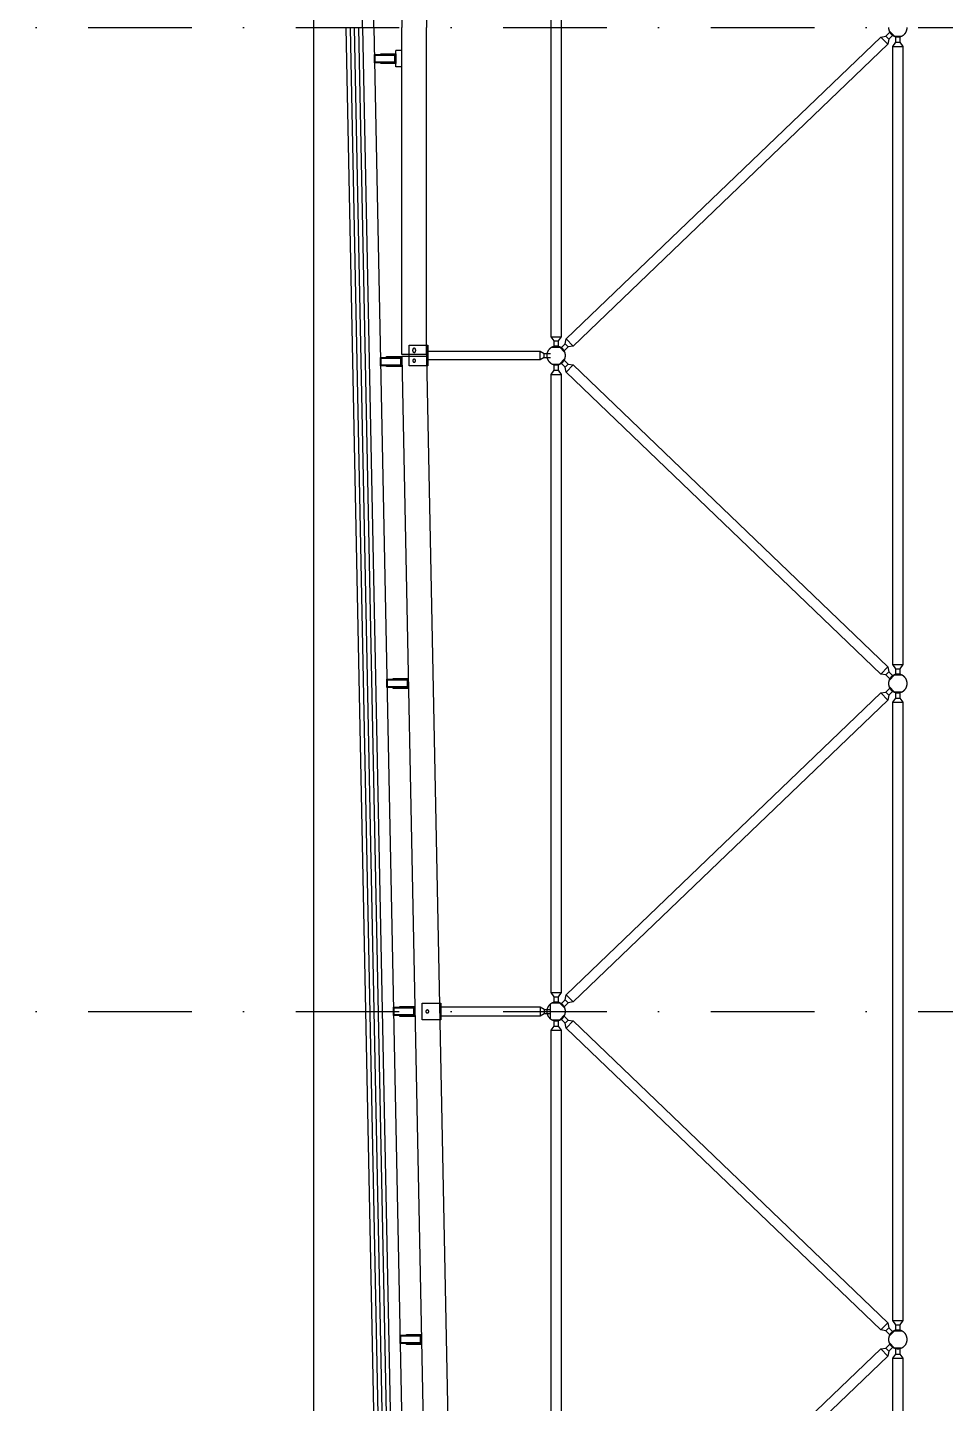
# Model space of a CAD drawing. Header units: centimetres. Extents: x 26569 to 160723, y -3143 to 14565.
# Drawn here: x 45712.4 to 45934, y 1505.8 to 1837.9 of the extents above; entities that cross this region are included whole.
import ezdxf

# ---------------------------------------------------------------- set-up
doc = ezdxf.new("R2010")
doc.units = ezdxf.units.CM
doc.header["$LTSCALE"] = 100
doc.linetypes.add('DASHDOT2', pattern=[0.5, 0.25, -0.125, 0, -0.125])
doc.linetypes.add('HIDDEN', pattern=[9.525, 6.35, -3.175])
for name, color, linetype in [('A-ANNO-GRID', 155, 'DASHDOT2'), ('A-ELEV-01', 255, 'Continuous'), ('A-ELEV-02', 253, 'Continuous'), ('A-WALL-INSL', 249, 'Continuous'), ('A-WALL-SNWPNL', 200, 'Continuous'), ('S-STEL', 3, 'Continuous')]:
    doc.layers.add(name, color=color, linetype=linetype)
doc.linetypes.add('BATTING', pattern='A,0.00254,-2.54,[134,ltypeshp.shx,S=2.54,R=0,X=-2.54,Y=0],-5.08,[134,ltypeshp.shx,S=2.54,R=180,X=2.54,Y=0],-2.54', length=10.16254)

msp = doc.modelspace()

# ---------------------------------------------------------------- linework, layer by layer
at = {"layer": 'A-ANNO-GRID'}
for p, q in [((45476.53, 1837.91), (46260.77, 1837.91)), ((45476.53, 1600.41), (46260.77, 1600.41))]:
    msp.add_line(p, q, dxfattribs=at)
at = {"layer": 'A-ELEV-01'}
for points in [[(45795.99, 1837.9), (45823.74, 3225.4)], [(45802.73, 1916.82), (45802.73, 1837.9)], [(45808.73, 1916.82), (45808.73, 1837.9)], [(45795.99, 1837.9), (45823.74, 450.4)], [(45802.73, 1758.98), (45802.73, 1837.9)], [(45808.73, 1758.98), (45808.73, 1837.9)], [(45801.29, 1828.4), (45801.29, 1832.4)], [(45802.73, 1832.4), (45801.29, 1832.4)], [(45802.73, 1828.4), (45801.29, 1828.4)], [(45804.48, 1758.98), (45802.73, 1758.98)], [(45804.48, 1758.48), (45802.73, 1758.48)], [(45802.73, 1758.48), (45828.1, 490.06)], [(45808.73, 1758.48), (45834.1, 490.06)]]:
    msp.add_lwpolyline(points, dxfattribs=at)
at = {"layer": 'A-ELEV-01', "linetype": 'HIDDEN', "ltscale": 0.05}
for points in [[(45808.72, 1758.98), (45804.48, 1758.98)], [(45808.74, 1758.48), (45804.48, 1758.48)]]:
    msp.add_lwpolyline(points, dxfattribs=at)
at = {"layer": 'A-ELEV-02'}
msp.add_line((45781.49, 383.1), (45781.49, 3292.7), dxfattribs=at)
for points in [[(45839.49, 1760.78), (45839.49, 1762.28), (45838.78, 1763.28), (45838.78, 1912.52), (45839.49, 1913.52), (45839.49, 1915.02)], [(45840.49, 1915.02), (45840.49, 1913.52), (45841.2, 1912.52), (45841.2, 1763.28), (45840.49, 1762.28), (45840.49, 1760.78)], [(45920.24, 1837.95), (45920.24, 1837.9), (45920.24, 1837.85), (45920.24, 1837.8), (45920.25, 1837.75), (45920.25, 1837.7), (45920.26, 1837.65), (45920.26, 1837.59), (45920.27, 1837.54), (45920.28, 1837.49), (45920.29, 1837.44), (45920.3, 1837.39), (45920.31, 1837.33), (45920.33, 1837.28), (45920.34, 1837.23), (45920.36, 1837.18), (45920.38, 1837.12), (45920.4, 1837.07), (45920.42, 1837.02), (45920.44, 1836.97), (45920.47, 1836.92), (45920.49, 1836.87), (45920.52, 1836.82), (45920.55, 1836.77), (45920.58, 1836.72), (45920.61, 1836.67), (45920.64, 1836.62), (45920.67, 1836.57), (45920.71, 1836.53), (45920.75, 1836.48), (45920.78, 1836.44), (45920.82, 1836.39), (45920.86, 1836.35), (45920.9, 1836.31), (45920.94, 1836.27), (45920.99, 1836.23), (45921.03, 1836.19), (45921.07, 1836.15), (45921.12, 1836.12), (45921.17, 1836.08), (45921.21, 1836.05), (45921.26, 1836.02), (45921.31, 1835.99), (45921.36, 1835.96), (45921.41, 1835.93), (45921.46, 1835.9), (45921.51, 1835.88), (45921.56, 1835.85), (45921.61, 1835.83), (45921.66, 1835.81), (45921.72, 1835.79), (45921.77, 1835.77), (45921.82, 1835.75), (45921.87, 1835.74), (45921.93, 1835.72), (45921.98, 1835.71), (45922.03, 1835.7), (45922.08, 1835.69), (45922.13, 1835.68), (45922.19, 1835.67), (45922.24, 1835.66), (45922.29, 1835.66), (45922.34, 1835.65), (45922.39, 1835.65), (45922.44, 1835.65), (45922.49, 1835.65), (45922.54, 1835.65), (45922.59, 1835.65), (45922.64, 1835.65), (45922.69, 1835.66), (45922.75, 1835.66), (45922.8, 1835.67), (45922.85, 1835.68), (45922.9, 1835.69), (45922.95, 1835.7), (45923.01, 1835.71), (45923.06, 1835.72), (45923.11, 1835.74), (45923.16, 1835.75), (45923.22, 1835.77), (45923.27, 1835.79), (45923.32, 1835.81), (45923.37, 1835.83), (45923.42, 1835.85), (45923.47, 1835.88), (45923.53, 1835.9), (45923.58, 1835.93), (45923.63, 1835.96), (45923.67, 1835.99), (45923.72, 1836.02), (45923.77, 1836.05), (45923.82, 1836.08), (45923.86, 1836.12), (45923.91, 1836.15), (45923.95, 1836.19), (45924, 1836.23), (45924.04, 1836.27), (45924.08, 1836.31), (45924.12, 1836.35), (45924.16, 1836.39), (45924.2, 1836.44), (45924.24, 1836.48), (45924.27, 1836.53), (45924.31, 1836.57), (45924.34, 1836.62), (45924.38, 1836.67), (45924.41, 1836.72), (45924.44, 1836.77), (45924.46, 1836.82), (45924.49, 1836.87), (45924.52, 1836.92), (45924.54, 1836.97), (45924.56, 1837.02), (45924.58, 1837.07), (45924.6, 1837.12), (45924.62, 1837.18), (45924.64, 1837.23), (45924.66, 1837.28), (45924.67, 1837.33), (45924.68, 1837.39), (45924.69, 1837.44), (45924.7, 1837.49), (45924.71, 1837.54), (45924.72, 1837.59), (45924.73, 1837.65), (45924.73, 1837.7), (45924.74, 1837.75), (45924.74, 1837.8), (45924.74, 1837.85), (45924.74, 1837.9), (45924.74, 1837.95)], [(45920.37, 1837.15), (45921.66, 1835.81)], [(45918.37, 1835.62), (45920.05, 1833.88)], [(45919.58, 1835.8), (45920.28, 1835.08)], [(45921.99, 1681.62), (45921.99, 1683.12), (45921.28, 1684.12), (45921.28, 1833.35), (45921.99, 1834.35), (45921.99, 1835.85)], [(45921.56, 1835.85), (45923.42, 1835.85)], [(45921.99, 1834.35), (45922.99, 1834.35)], [(45922.99, 1835.85), (45922.99, 1834.35), (45923.7, 1833.35), (45923.7, 1684.12), (45922.99, 1683.12), (45922.99, 1681.62)], [(45798.29, 1831.6), (45798.29, 1831.45)], [(45798.99, 1831.6), (45798.99, 1831.45)], [(45921.28, 1833.35), (45923.7, 1833.35)], [(45798.29, 1829.35), (45798.29, 1829.2)], [(45798.99, 1829.35), (45798.99, 1829.2)], [(45806.08, 1760.13), (45806.08, 1760.14), (45806.08, 1760.15), (45806.08, 1760.16), (45806.08, 1760.16), (45806.08, 1760.17), (45806.07, 1760.18), (45806.07, 1760.19), (45806.07, 1760.2), (45806.07, 1760.2), (45806.07, 1760.21), (45806.07, 1760.22), (45806.06, 1760.23), (45806.06, 1760.24), (45806.06, 1760.25), (45806.06, 1760.25), (45806.05, 1760.26), (45806.05, 1760.27), (45806.05, 1760.28), (45806.04, 1760.29), (45806.04, 1760.29), (45806.03, 1760.3), (45806.03, 1760.31), (45806.03, 1760.32), (45806.02, 1760.32), (45806.02, 1760.33), (45806.01, 1760.34), (45806, 1760.35), (45806, 1760.35), (45805.99, 1760.36), (45805.99, 1760.37), (45805.98, 1760.37), (45805.98, 1760.38), (45805.97, 1760.39), (45805.96, 1760.39), (45805.96, 1760.4), (45805.95, 1760.4), (45805.94, 1760.41), (45805.93, 1760.42), (45805.93, 1760.42), (45805.92, 1760.43), (45805.91, 1760.43), (45805.9, 1760.44), (45805.9, 1760.44), (45805.89, 1760.44), (45805.88, 1760.45), (45805.87, 1760.45), (45805.86, 1760.46), (45805.86, 1760.46), (45805.85, 1760.46), (45805.84, 1760.46), (45805.83, 1760.47), (45805.82, 1760.47), (45805.82, 1760.47), (45805.81, 1760.47), (45805.8, 1760.48), (45805.79, 1760.48), (45805.78, 1760.48), (45805.78, 1760.48), (45805.77, 1760.48), (45805.76, 1760.48), (45805.75, 1760.48), (45805.74, 1760.48), (45805.74, 1760.48), (45805.73, 1760.48), (45805.72, 1760.48), (45805.71, 1760.48), (45805.7, 1760.48), (45805.7, 1760.48), (45805.69, 1760.48), (45805.68, 1760.48), (45805.67, 1760.48), (45805.66, 1760.48), (45805.66, 1760.48), (45805.65, 1760.47), (45805.64, 1760.47), (45805.63, 1760.47), (45805.62, 1760.47), (45805.62, 1760.46), (45805.61, 1760.46), (45805.6, 1760.46), (45805.59, 1760.46), (45805.58, 1760.45), (45805.57, 1760.45), (45805.57, 1760.44), (45805.56, 1760.44), (45805.55, 1760.44), (45805.54, 1760.43), (45805.54, 1760.43), (45805.53, 1760.42), (45805.52, 1760.42), (45805.51, 1760.41), (45805.51, 1760.4), (45805.5, 1760.4), (45805.49, 1760.39), (45805.49, 1760.39), (45805.48, 1760.38), (45805.47, 1760.37), (45805.47, 1760.37), (45805.46, 1760.36), (45805.46, 1760.35), (45805.45, 1760.35), (45805.44, 1760.34), (45805.44, 1760.33), (45805.43, 1760.32), (45805.43, 1760.32), (45805.43, 1760.31), (45805.42, 1760.3), (45805.42, 1760.29), (45805.41, 1760.29), (45805.41, 1760.28), (45805.41, 1760.27), (45805.4, 1760.26), (45805.4, 1760.25), (45805.4, 1760.25), (45805.39, 1760.24), (45805.39, 1760.23), (45805.39, 1760.22), (45805.39, 1760.21), (45805.39, 1760.2), (45805.38, 1760.2), (45805.38, 1760.19), (45805.38, 1760.18), (45805.38, 1760.17), (45805.38, 1760.16), (45805.38, 1760.16), (45805.38, 1760.15), (45805.38, 1760.14), (45805.38, 1760.13)], [(45838.78, 1763.28), (45841.2, 1763.28)], [(45839.06, 1760.78), (45840.92, 1760.78)], [(45839.49, 1762.28), (45840.49, 1762.28)], [(45840.83, 1760.82), (45842.11, 1759.48)], [(45842.21, 1761.55), (45842.9, 1760.83)], [(45842.44, 1762.75), (45844.11, 1761.01)], [(45799.73, 1758.48), (45799.73, 1758.33)], [(45800.43, 1758.48), (45800.43, 1758.33)], [(45805.38, 1759.83), (45805.38, 1760.13)], [(45805.38, 1759.83), (45805.38, 1759.83), (45805.38, 1759.82), (45805.38, 1759.81), (45805.38, 1759.8), (45805.38, 1759.79), (45805.38, 1759.79), (45805.38, 1759.78), (45805.38, 1759.77), (45805.39, 1759.76), (45805.39, 1759.75), (45805.39, 1759.74), (45805.39, 1759.74), (45805.39, 1759.73), (45805.4, 1759.72), (45805.4, 1759.71), (45805.4, 1759.7), (45805.41, 1759.7), (45805.41, 1759.69), (45805.41, 1759.68), (45805.42, 1759.67), (45805.42, 1759.66), (45805.43, 1759.66), (45805.43, 1759.65), (45805.43, 1759.64), (45805.44, 1759.63), (45805.44, 1759.63), (45805.45, 1759.62), (45805.46, 1759.61), (45805.46, 1759.61), (45805.47, 1759.6), (45805.47, 1759.59), (45805.48, 1759.59), (45805.49, 1759.58), (45805.49, 1759.57), (45805.5, 1759.57), (45805.51, 1759.56), (45805.51, 1759.56), (45805.52, 1759.55), (45805.53, 1759.54), (45805.54, 1759.54), (45805.54, 1759.54), (45805.55, 1759.53), (45805.56, 1759.53), (45805.57, 1759.52), (45805.57, 1759.52), (45805.58, 1759.51), (45805.59, 1759.51), (45805.6, 1759.51), (45805.61, 1759.5), (45805.62, 1759.5), (45805.62, 1759.5), (45805.63, 1759.5), (45805.64, 1759.49), (45805.65, 1759.49), (45805.66, 1759.49), (45805.66, 1759.49), (45805.67, 1759.49), (45805.68, 1759.49), (45805.69, 1759.49), (45805.7, 1759.48), (45805.7, 1759.48), (45805.71, 1759.48), (45805.72, 1759.48), (45805.73, 1759.48), (45805.74, 1759.48), (45805.74, 1759.48), (45805.75, 1759.48), (45805.76, 1759.48), (45805.77, 1759.49), (45805.78, 1759.49), (45805.78, 1759.49), (45805.79, 1759.49), (45805.8, 1759.49), (45805.81, 1759.49), (45805.82, 1759.49), (45805.82, 1759.5), (45805.83, 1759.5), (45805.84, 1759.5), (45805.85, 1759.5), (45805.86, 1759.51), (45805.86, 1759.51), (45805.87, 1759.51), (45805.88, 1759.52), (45805.89, 1759.52), (45805.9, 1759.53), (45805.9, 1759.53), (45805.91, 1759.54), (45805.92, 1759.54), (45805.93, 1759.54), (45805.93, 1759.55), (45805.94, 1759.56), (45805.95, 1759.56), (45805.96, 1759.57), (45805.96, 1759.57), (45805.97, 1759.58), (45805.98, 1759.59), (45805.98, 1759.59), (45805.99, 1759.6), (45805.99, 1759.61), (45806, 1759.61), (45806, 1759.62), (45806.01, 1759.63), (45806.02, 1759.63), (45806.02, 1759.64), (45806.03, 1759.65), (45806.03, 1759.66), (45806.03, 1759.66), (45806.04, 1759.67), (45806.04, 1759.68), (45806.05, 1759.69), (45806.05, 1759.7), (45806.05, 1759.7), (45806.06, 1759.71), (45806.06, 1759.72), (45806.06, 1759.73), (45806.06, 1759.74), (45806.07, 1759.74), (45806.07, 1759.75), (45806.07, 1759.76), (45806.07, 1759.77), (45806.07, 1759.78), (45806.07, 1759.79), (45806.08, 1759.79), (45806.08, 1759.8), (45806.08, 1759.81), (45806.08, 1759.82), (45806.08, 1759.83), (45806.08, 1759.83)], [(45806.08, 1760.13), (45806.08, 1759.83)], [(45808.98, 1759.79), (45836.14, 1759.79)], [(45836.14, 1757.67), (45808.98, 1757.67)], [(45836.14, 1759.79), (45837.14, 1759.23)], [(45836.14, 1757.67), (45836.14, 1759.79)], [(45837.14, 1758.23), (45836.14, 1757.67)], [(45837.14, 1759.23), (45838.64, 1759.23)], [(45837.14, 1758.23), (45837.14, 1759.23)], [(45837.14, 1758.23), (45838.64, 1758.23)], [(45840.83, 1756.64), (45842.11, 1757.98)], [(45841.82, 1757.67), (45842.9, 1756.64), (45844.11, 1756.45), (45920.05, 1683.59), (45920.28, 1682.38), (45921.36, 1681.35), (45920.67, 1680.62), (45919.58, 1681.66), (45918.37, 1681.85), (45842.44, 1754.71), (45842.21, 1755.91), (45841.13, 1756.95)], [(45799.73, 1756.23), (45799.73, 1756.08)], [(45800.43, 1756.23), (45800.43, 1756.08)], [(45839.49, 1602.45), (45839.49, 1603.95), (45838.78, 1604.95), (45838.78, 1754.18), (45839.49, 1755.18), (45839.49, 1756.68)], [(45838.78, 1754.18), (45841.2, 1754.18)], [(45839.06, 1756.68), (45840.92, 1756.68)], [(45839.49, 1755.18), (45840.49, 1755.18)], [(45840.49, 1756.68), (45840.49, 1755.18), (45841.2, 1754.18), (45841.2, 1604.95), (45840.49, 1603.95), (45840.49, 1602.45)], [(45842.21, 1755.91), (45842.9, 1756.64)], [(45842.44, 1754.71), (45844.11, 1756.45)], [(45921.28, 1684.12), (45923.7, 1684.12)], [(45801.31, 1680.77), (45801.31, 1680.62)], [(45802.01, 1680.77), (45802.01, 1680.62)], [(45918.37, 1681.85), (45920.05, 1683.59)], [(45919.58, 1681.66), (45920.28, 1682.38)], [(45920.37, 1680.32), (45921.66, 1681.65)], [(45921.56, 1681.62), (45923.42, 1681.62)], [(45921.99, 1683.12), (45922.99, 1683.12)], [(45801.31, 1678.52), (45801.31, 1678.37)], [(45802.01, 1678.52), (45802.01, 1678.37)], [(45919.58, 1677.47), (45920.28, 1676.75)], [(45920.37, 1678.82), (45921.66, 1677.48)], [(45921.99, 1523.28), (45921.99, 1524.78), (45921.28, 1525.78), (45921.28, 1675.02), (45921.99, 1676.02), (45921.99, 1677.52)], [(45921.56, 1677.52), (45923.42, 1677.52)], [(45922.99, 1677.52), (45922.99, 1676.02), (45923.7, 1675.02), (45923.7, 1525.78), (45922.99, 1524.78), (45922.99, 1523.28)], [(45918.37, 1677.29), (45920.05, 1675.54)], [(45921.28, 1675.02), (45923.7, 1675.02)], [(45921.99, 1676.02), (45922.99, 1676.02)], [(45838.78, 1604.95), (45841.2, 1604.95)], [(45842.44, 1604.42), (45844.11, 1602.68)], [(45802.89, 1601.6), (45802.89, 1601.45)], [(45803.59, 1601.6), (45803.59, 1601.45)], [(45836.14, 1601.46), (45812.14, 1601.46)], [(45837.14, 1600.9), (45836.14, 1601.46)], [(45836.14, 1601.46), (45836.14, 1599.34)], [(45838.64, 1598.6), (45838.64, 1602.2)], [(45839.06, 1602.45), (45840.92, 1602.45)], [(45839.49, 1603.95), (45840.49, 1603.95)], [(45840.83, 1602.49), (45842.11, 1601.15)], [(45842.21, 1603.22), (45842.9, 1602.5)], [(45802.89, 1599.35), (45802.89, 1599.2)], [(45803.59, 1599.35), (45803.59, 1599.2)], [(45812.14, 1599.34), (45836.14, 1599.34)], [(45836.14, 1599.34), (45837.14, 1599.9)], [(45837.14, 1600.9), (45838.64, 1600.9)], [(45837.14, 1600.9), (45837.14, 1599.9)], [(45837.14, 1599.9), (45838.64, 1599.9)], [(45839.49, 1444.12), (45839.49, 1445.62), (45838.78, 1446.62), (45838.78, 1595.85), (45839.49, 1596.85), (45839.49, 1598.35)], [(45839.06, 1598.35), (45840.92, 1598.35)], [(45840.49, 1598.35), (45840.49, 1596.85), (45841.2, 1595.85), (45841.2, 1446.62), (45840.49, 1445.62), (45840.49, 1444.12)], [(45840.83, 1598.31), (45842.11, 1599.65)], [(45842.21, 1597.58), (45842.9, 1598.3)], [(45842.44, 1596.38), (45844.11, 1598.12)], [(45838.78, 1595.85), (45841.2, 1595.85)], [(45839.49, 1596.85), (45840.49, 1596.85)], [(45918.37, 1523.51), (45920.05, 1525.25)], [(45921.28, 1525.78), (45923.7, 1525.78)], [(45921.99, 1524.78), (45922.99, 1524.78)], [(45804.48, 1522.43), (45804.48, 1522.28)], [(45805.18, 1522.43), (45805.18, 1522.28)], [(45919.58, 1523.33), (45920.28, 1524.05)], [(45920.37, 1521.98), (45921.66, 1523.32)], [(45921.56, 1523.28), (45923.42, 1523.28)], [(45804.48, 1520.18), (45804.48, 1520.03)], [(45805.18, 1520.18), (45805.18, 1520.03)], [(45918.37, 1518.95), (45920.05, 1517.21)], [(45919.58, 1519.14), (45920.28, 1518.41)], [(45920.37, 1520.48), (45921.66, 1519.14)], [(45921.99, 1364.95), (45921.99, 1366.45), (45921.28, 1367.45), (45921.28, 1516.68), (45921.99, 1517.68), (45921.99, 1519.18)], [(45921.56, 1519.18), (45923.42, 1519.18)], [(45922.99, 1519.18), (45922.99, 1517.68), (45923.7, 1516.68), (45923.7, 1367.45), (45922.99, 1366.45), (45922.99, 1364.95)], [(45921.28, 1516.68), (45923.7, 1516.68)], [(45921.99, 1517.68), (45922.99, 1517.68)]]:
    msp.add_lwpolyline(points, dxfattribs=at)
for points in [[(45841.13, 1760.51), (45842.21, 1761.55), (45842.44, 1762.75), (45918.37, 1835.62), (45919.58, 1835.8), (45920.67, 1836.84), (45921.36, 1836.12), (45920.28, 1835.08), (45920.05, 1833.88), (45844.11, 1761.01), (45842.9, 1760.83), (45841.82, 1759.79)], [(45801.14, 1829.35), (45801.14, 1831.45), (45797.64, 1831.45), (45797.64, 1831.6), (45801.29, 1831.6), (45801.29, 1829.2), (45797.64, 1829.2), (45797.64, 1829.35)], [(45804.48, 1756.23), (45804.48, 1761.23), (45808.98, 1761.23), (45808.98, 1756.23)], [(45839.99, 1760.98), (45839.94, 1760.98), (45839.89, 1760.98), (45839.84, 1760.98), (45839.79, 1760.97), (45839.74, 1760.97), (45839.69, 1760.96), (45839.63, 1760.95), (45839.58, 1760.95), (45839.53, 1760.93), (45839.48, 1760.92), (45839.43, 1760.91), (45839.37, 1760.9), (45839.32, 1760.88), (45839.27, 1760.86), (45839.22, 1760.84), (45839.16, 1760.82), (45839.11, 1760.8), (45839.06, 1760.78), (45839.01, 1760.76), (45838.96, 1760.73), (45838.91, 1760.7), (45838.86, 1760.68), (45838.81, 1760.65), (45838.76, 1760.62), (45838.71, 1760.58), (45838.67, 1760.55), (45838.62, 1760.52), (45838.57, 1760.48), (45838.53, 1760.44), (45838.49, 1760.4), (45838.44, 1760.36), (45838.4, 1760.32), (45838.36, 1760.28), (45838.32, 1760.24), (45838.28, 1760.2), (45838.25, 1760.15), (45838.21, 1760.11), (45838.17, 1760.06), (45838.14, 1760.01), (45838.11, 1759.96), (45838.08, 1759.92), (45838.05, 1759.87), (45838.02, 1759.82), (45837.99, 1759.77), (45837.97, 1759.72), (45837.94, 1759.66), (45837.92, 1759.61), (45837.9, 1759.56), (45837.88, 1759.51), (45837.86, 1759.46), (45837.84, 1759.4), (45837.83, 1759.35), (45837.81, 1759.3), (45837.8, 1759.25), (45837.79, 1759.19), (45837.78, 1759.14), (45837.77, 1759.09), (45837.76, 1759.04), (45837.76, 1758.99), (45837.75, 1758.94), (45837.75, 1758.88), (45837.74, 1758.83), (45837.74, 1758.78), (45837.74, 1758.73), (45837.74, 1758.68), (45837.74, 1758.63), (45837.75, 1758.58), (45837.75, 1758.53), (45837.76, 1758.48), (45837.76, 1758.43), (45837.77, 1758.38), (45837.78, 1758.32), (45837.79, 1758.27), (45837.8, 1758.22), (45837.81, 1758.17), (45837.83, 1758.11), (45837.84, 1758.06), (45837.86, 1758.01), (45837.88, 1757.96), (45837.9, 1757.9), (45837.92, 1757.85), (45837.94, 1757.8), (45837.97, 1757.75), (45837.99, 1757.7), (45838.02, 1757.65), (45838.05, 1757.6), (45838.08, 1757.55), (45838.11, 1757.5), (45838.14, 1757.45), (45838.17, 1757.41), (45838.21, 1757.36), (45838.25, 1757.31), (45838.28, 1757.27), (45838.32, 1757.23), (45838.36, 1757.18), (45838.4, 1757.14), (45838.44, 1757.1), (45838.49, 1757.06), (45838.53, 1757.02), (45838.57, 1756.99), (45838.62, 1756.95), (45838.67, 1756.92), (45838.71, 1756.88), (45838.76, 1756.85), (45838.81, 1756.82), (45838.86, 1756.79), (45838.91, 1756.76), (45838.96, 1756.73), (45839.01, 1756.71), (45839.06, 1756.68), (45839.11, 1756.66), (45839.16, 1756.64), (45839.22, 1756.62), (45839.27, 1756.6), (45839.32, 1756.59), (45839.37, 1756.57), (45839.43, 1756.56), (45839.48, 1756.54), (45839.53, 1756.53), (45839.58, 1756.52), (45839.63, 1756.51), (45839.69, 1756.5), (45839.74, 1756.5), (45839.79, 1756.49), (45839.84, 1756.49), (45839.89, 1756.49), (45839.94, 1756.48), (45839.99, 1756.48), (45840.04, 1756.48), (45840.09, 1756.49), (45840.14, 1756.49), (45840.19, 1756.49), (45840.25, 1756.5), (45840.3, 1756.5), (45840.35, 1756.51), (45840.4, 1756.52), (45840.45, 1756.53), (45840.51, 1756.54), (45840.56, 1756.56), (45840.61, 1756.57), (45840.66, 1756.59), (45840.72, 1756.6), (45840.77, 1756.62), (45840.82, 1756.64), (45840.87, 1756.66), (45840.92, 1756.68), (45840.97, 1756.71), (45841.03, 1756.73), (45841.08, 1756.76), (45841.13, 1756.79), (45841.17, 1756.82), (45841.22, 1756.85), (45841.27, 1756.88), (45841.32, 1756.92), (45841.36, 1756.95), (45841.41, 1756.99), (45841.45, 1757.02), (45841.5, 1757.06), (45841.54, 1757.1), (45841.58, 1757.14), (45841.62, 1757.18), (45841.66, 1757.23), (45841.7, 1757.27), (45841.74, 1757.31), (45841.77, 1757.36), (45841.81, 1757.41), (45841.84, 1757.45), (45841.88, 1757.5), (45841.91, 1757.55), (45841.94, 1757.6), (45841.96, 1757.65), (45841.99, 1757.7), (45842.02, 1757.75), (45842.04, 1757.8), (45842.06, 1757.85), (45842.08, 1757.9), (45842.1, 1757.96), (45842.12, 1758.01), (45842.14, 1758.06), (45842.16, 1758.11), (45842.17, 1758.17), (45842.18, 1758.22), (45842.19, 1758.27), (45842.2, 1758.32), (45842.21, 1758.38), (45842.22, 1758.43), (45842.23, 1758.48), (45842.23, 1758.53), (45842.24, 1758.58), (45842.24, 1758.63), (45842.24, 1758.68), (45842.24, 1758.73), (45842.24, 1758.78), (45842.24, 1758.83), (45842.24, 1758.88), (45842.23, 1758.94), (45842.23, 1758.99), (45842.22, 1759.04), (45842.21, 1759.09), (45842.2, 1759.14), (45842.19, 1759.19), (45842.18, 1759.25), (45842.17, 1759.3), (45842.16, 1759.35), (45842.14, 1759.4), (45842.12, 1759.46), (45842.1, 1759.51), (45842.08, 1759.56), (45842.06, 1759.61), (45842.04, 1759.66), (45842.02, 1759.72), (45841.99, 1759.77), (45841.96, 1759.82), (45841.94, 1759.87), (45841.91, 1759.92), (45841.88, 1759.96), (45841.84, 1760.01), (45841.81, 1760.06), (45841.77, 1760.11), (45841.74, 1760.15), (45841.7, 1760.2), (45841.66, 1760.24), (45841.62, 1760.28), (45841.58, 1760.32), (45841.54, 1760.36), (45841.5, 1760.4), (45841.45, 1760.44), (45841.41, 1760.48), (45841.36, 1760.52), (45841.32, 1760.55), (45841.27, 1760.58), (45841.22, 1760.62), (45841.17, 1760.65), (45841.13, 1760.68), (45841.08, 1760.7), (45841.03, 1760.73), (45840.97, 1760.76), (45840.92, 1760.78), (45840.87, 1760.8), (45840.82, 1760.82), (45840.77, 1760.84), (45840.72, 1760.86), (45840.66, 1760.88), (45840.61, 1760.9), (45840.56, 1760.91), (45840.51, 1760.92), (45840.45, 1760.93), (45840.4, 1760.95), (45840.35, 1760.95), (45840.3, 1760.96), (45840.25, 1760.97), (45840.19, 1760.97), (45840.14, 1760.98), (45840.09, 1760.98), (45840.04, 1760.98)], [(45802.58, 1756.23), (45802.58, 1758.33), (45799.08, 1758.33), (45799.08, 1758.48), (45802.73, 1758.48), (45802.73, 1756.08), (45799.08, 1756.08), (45799.08, 1756.23)], [(45805.73, 1757.83), (45805.72, 1757.83), (45805.71, 1757.83), (45805.7, 1757.83), (45805.7, 1757.83), (45805.69, 1757.83), (45805.68, 1757.83), (45805.67, 1757.83), (45805.66, 1757.83), (45805.66, 1757.83), (45805.65, 1757.82), (45805.64, 1757.82), (45805.63, 1757.82), (45805.62, 1757.82), (45805.62, 1757.81), (45805.61, 1757.81), (45805.6, 1757.81), (45805.59, 1757.81), (45805.58, 1757.8), (45805.57, 1757.8), (45805.57, 1757.79), (45805.56, 1757.79), (45805.55, 1757.79), (45805.54, 1757.78), (45805.54, 1757.78), (45805.53, 1757.77), (45805.52, 1757.77), (45805.51, 1757.76), (45805.51, 1757.75), (45805.5, 1757.75), (45805.49, 1757.74), (45805.49, 1757.74), (45805.48, 1757.73), (45805.47, 1757.72), (45805.47, 1757.72), (45805.46, 1757.71), (45805.46, 1757.7), (45805.45, 1757.7), (45805.44, 1757.69), (45805.44, 1757.68), (45805.43, 1757.67), (45805.43, 1757.67), (45805.43, 1757.66), (45805.42, 1757.65), (45805.42, 1757.64), (45805.41, 1757.64), (45805.41, 1757.63), (45805.41, 1757.62), (45805.4, 1757.61), (45805.4, 1757.6), (45805.4, 1757.6), (45805.39, 1757.59), (45805.39, 1757.58), (45805.39, 1757.57), (45805.39, 1757.56), (45805.39, 1757.55), (45805.38, 1757.55), (45805.38, 1757.54), (45805.38, 1757.53), (45805.38, 1757.52), (45805.38, 1757.51), (45805.38, 1757.51), (45805.38, 1757.5), (45805.38, 1757.49), (45805.38, 1757.48), (45805.38, 1757.48), (45805.38, 1757.47), (45805.38, 1757.46), (45805.38, 1757.45), (45805.38, 1757.44), (45805.38, 1757.44), (45805.38, 1757.43), (45805.38, 1757.42), (45805.39, 1757.41), (45805.39, 1757.4), (45805.39, 1757.39), (45805.39, 1757.39), (45805.39, 1757.38), (45805.4, 1757.37), (45805.4, 1757.36), (45805.4, 1757.35), (45805.41, 1757.35), (45805.41, 1757.34), (45805.41, 1757.33), (45805.42, 1757.32), (45805.42, 1757.31), (45805.43, 1757.31), (45805.43, 1757.3), (45805.43, 1757.29), (45805.44, 1757.28), (45805.44, 1757.28), (45805.45, 1757.27), (45805.46, 1757.26), (45805.46, 1757.26), (45805.47, 1757.25), (45805.47, 1757.24), (45805.48, 1757.24), (45805.49, 1757.23), (45805.49, 1757.22), (45805.5, 1757.22), (45805.51, 1757.21), (45805.51, 1757.21), (45805.52, 1757.2), (45805.53, 1757.19), (45805.54, 1757.19), (45805.54, 1757.19), (45805.55, 1757.18), (45805.56, 1757.18), (45805.57, 1757.17), (45805.57, 1757.17), (45805.58, 1757.16), (45805.59, 1757.16), (45805.6, 1757.16), (45805.61, 1757.15), (45805.62, 1757.15), (45805.62, 1757.15), (45805.63, 1757.15), (45805.64, 1757.14), (45805.65, 1757.14), (45805.66, 1757.14), (45805.66, 1757.14), (45805.67, 1757.14), (45805.68, 1757.14), (45805.69, 1757.14), (45805.7, 1757.13), (45805.7, 1757.13), (45805.71, 1757.13), (45805.72, 1757.13), (45805.73, 1757.13), (45805.74, 1757.13), (45805.74, 1757.13), (45805.75, 1757.13), (45805.76, 1757.13), (45805.77, 1757.14), (45805.78, 1757.14), (45805.78, 1757.14), (45805.79, 1757.14), (45805.8, 1757.14), (45805.81, 1757.14), (45805.82, 1757.14), (45805.82, 1757.15), (45805.83, 1757.15), (45805.84, 1757.15), (45805.85, 1757.15), (45805.86, 1757.16), (45805.86, 1757.16), (45805.87, 1757.16), (45805.88, 1757.17), (45805.89, 1757.17), (45805.9, 1757.18), (45805.9, 1757.18), (45805.91, 1757.19), (45805.92, 1757.19), (45805.93, 1757.19), (45805.93, 1757.2), (45805.94, 1757.21), (45805.95, 1757.21), (45805.96, 1757.22), (45805.96, 1757.22), (45805.97, 1757.23), (45805.98, 1757.24), (45805.98, 1757.24), (45805.99, 1757.25), (45805.99, 1757.26), (45806, 1757.26), (45806, 1757.27), (45806.01, 1757.28), (45806.02, 1757.28), (45806.02, 1757.29), (45806.03, 1757.3), (45806.03, 1757.31), (45806.03, 1757.31), (45806.04, 1757.32), (45806.04, 1757.33), (45806.05, 1757.34), (45806.05, 1757.35), (45806.05, 1757.35), (45806.06, 1757.36), (45806.06, 1757.37), (45806.06, 1757.38), (45806.06, 1757.39), (45806.07, 1757.39), (45806.07, 1757.4), (45806.07, 1757.41), (45806.07, 1757.42), (45806.07, 1757.43), (45806.07, 1757.44), (45806.08, 1757.44), (45806.08, 1757.45), (45806.08, 1757.46), (45806.08, 1757.47), (45806.08, 1757.48), (45806.08, 1757.48), (45806.08, 1757.49), (45806.08, 1757.5), (45806.08, 1757.51), (45806.08, 1757.51), (45806.08, 1757.52), (45806.07, 1757.53), (45806.07, 1757.54), (45806.07, 1757.55), (45806.07, 1757.55), (45806.07, 1757.56), (45806.07, 1757.57), (45806.06, 1757.58), (45806.06, 1757.59), (45806.06, 1757.6), (45806.06, 1757.6), (45806.05, 1757.61), (45806.05, 1757.62), (45806.05, 1757.63), (45806.04, 1757.64), (45806.04, 1757.64), (45806.03, 1757.65), (45806.03, 1757.66), (45806.03, 1757.67), (45806.02, 1757.67), (45806.02, 1757.68), (45806.01, 1757.69), (45806, 1757.7), (45806, 1757.7), (45805.99, 1757.71), (45805.99, 1757.72), (45805.98, 1757.72), (45805.98, 1757.73), (45805.97, 1757.74), (45805.96, 1757.74), (45805.96, 1757.75), (45805.95, 1757.75), (45805.94, 1757.76), (45805.93, 1757.77), (45805.93, 1757.77), (45805.92, 1757.78), (45805.91, 1757.78), (45805.9, 1757.79), (45805.9, 1757.79), (45805.89, 1757.79), (45805.88, 1757.8), (45805.87, 1757.8), (45805.86, 1757.81), (45805.86, 1757.81), (45805.85, 1757.81), (45805.84, 1757.81), (45805.83, 1757.82), (45805.82, 1757.82), (45805.82, 1757.82), (45805.81, 1757.82), (45805.8, 1757.83), (45805.79, 1757.83), (45805.78, 1757.83), (45805.78, 1757.83), (45805.77, 1757.83), (45805.76, 1757.83), (45805.75, 1757.83), (45805.74, 1757.83), (45805.74, 1757.83)], [(45804.16, 1678.52), (45804.16, 1680.62), (45800.66, 1680.62), (45800.66, 1680.77), (45804.31, 1680.77), (45804.31, 1678.37), (45800.66, 1678.37), (45800.66, 1678.52)], [(45922.49, 1681.82), (45922.44, 1681.82), (45922.39, 1681.81), (45922.34, 1681.81), (45922.29, 1681.81), (45922.24, 1681.8), (45922.19, 1681.8), (45922.13, 1681.79), (45922.08, 1681.78), (45922.03, 1681.77), (45921.98, 1681.76), (45921.93, 1681.74), (45921.87, 1681.73), (45921.82, 1681.71), (45921.77, 1681.7), (45921.72, 1681.68), (45921.66, 1681.66), (45921.61, 1681.64), (45921.56, 1681.61), (45921.51, 1681.59), (45921.46, 1681.56), (45921.41, 1681.54), (45921.36, 1681.51), (45921.31, 1681.48), (45921.26, 1681.45), (45921.21, 1681.42), (45921.17, 1681.38), (45921.12, 1681.35), (45921.07, 1681.31), (45921.03, 1681.28), (45920.99, 1681.24), (45920.94, 1681.2), (45920.9, 1681.16), (45920.86, 1681.12), (45920.82, 1681.07), (45920.78, 1681.03), (45920.75, 1680.98), (45920.71, 1680.94), (45920.67, 1680.89), (45920.64, 1680.85), (45920.61, 1680.8), (45920.58, 1680.75), (45920.55, 1680.7), (45920.52, 1680.65), (45920.49, 1680.6), (45920.47, 1680.55), (45920.44, 1680.5), (45920.42, 1680.45), (45920.4, 1680.39), (45920.38, 1680.34), (45920.36, 1680.29), (45920.34, 1680.24), (45920.33, 1680.19), (45920.31, 1680.13), (45920.3, 1680.08), (45920.29, 1680.03), (45920.28, 1679.98), (45920.27, 1679.92), (45920.26, 1679.87), (45920.26, 1679.82), (45920.25, 1679.77), (45920.25, 1679.72), (45920.24, 1679.67), (45920.24, 1679.62), (45920.24, 1679.57), (45920.24, 1679.52), (45920.24, 1679.47), (45920.25, 1679.42), (45920.25, 1679.36), (45920.26, 1679.31), (45920.26, 1679.26), (45920.27, 1679.21), (45920.28, 1679.16), (45920.29, 1679.1), (45920.3, 1679.05), (45920.31, 1679), (45920.33, 1678.95), (45920.34, 1678.89), (45920.36, 1678.84), (45920.38, 1678.79), (45920.4, 1678.74), (45920.42, 1678.69), (45920.44, 1678.63), (45920.47, 1678.58), (45920.49, 1678.53), (45920.52, 1678.48), (45920.55, 1678.43), (45920.58, 1678.38), (45920.61, 1678.33), (45920.64, 1678.29), (45920.67, 1678.24), (45920.71, 1678.19), (45920.75, 1678.15), (45920.78, 1678.1), (45920.82, 1678.06), (45920.86, 1678.02), (45920.9, 1677.98), (45920.94, 1677.93), (45920.99, 1677.9), (45921.03, 1677.86), (45921.07, 1677.82), (45921.12, 1677.78), (45921.17, 1677.75), (45921.21, 1677.72), (45921.26, 1677.68), (45921.31, 1677.65), (45921.36, 1677.62), (45921.41, 1677.59), (45921.46, 1677.57), (45921.51, 1677.54), (45921.56, 1677.52), (45921.61, 1677.5), (45921.66, 1677.47), (45921.72, 1677.45), (45921.77, 1677.44), (45921.82, 1677.42), (45921.87, 1677.4), (45921.93, 1677.39), (45921.98, 1677.38), (45922.03, 1677.36), (45922.08, 1677.35), (45922.13, 1677.34), (45922.19, 1677.34), (45922.24, 1677.33), (45922.29, 1677.33), (45922.34, 1677.32), (45922.39, 1677.32), (45922.44, 1677.32), (45922.49, 1677.32), (45922.54, 1677.32), (45922.59, 1677.32), (45922.64, 1677.32), (45922.69, 1677.33), (45922.75, 1677.33), (45922.8, 1677.34), (45922.85, 1677.34), (45922.9, 1677.35), (45922.95, 1677.36), (45923.01, 1677.38), (45923.06, 1677.39), (45923.11, 1677.4), (45923.16, 1677.42), (45923.22, 1677.44), (45923.27, 1677.45), (45923.32, 1677.47), (45923.37, 1677.5), (45923.42, 1677.52), (45923.47, 1677.54), (45923.53, 1677.57), (45923.58, 1677.59), (45923.63, 1677.62), (45923.67, 1677.65), (45923.72, 1677.68), (45923.77, 1677.72), (45923.82, 1677.75), (45923.86, 1677.78), (45923.91, 1677.82), (45923.95, 1677.86), (45924, 1677.9), (45924.04, 1677.93), (45924.08, 1677.98), (45924.12, 1678.02), (45924.16, 1678.06), (45924.2, 1678.1), (45924.24, 1678.15), (45924.27, 1678.19), (45924.31, 1678.24), (45924.34, 1678.29), (45924.38, 1678.33), (45924.41, 1678.38), (45924.44, 1678.43), (45924.46, 1678.48), (45924.49, 1678.53), (45924.52, 1678.58), (45924.54, 1678.63), (45924.56, 1678.69), (45924.58, 1678.74), (45924.6, 1678.79), (45924.62, 1678.84), (45924.64, 1678.89), (45924.66, 1678.95), (45924.67, 1679), (45924.68, 1679.05), (45924.69, 1679.1), (45924.7, 1679.16), (45924.71, 1679.21), (45924.72, 1679.26), (45924.73, 1679.31), (45924.73, 1679.36), (45924.74, 1679.42), (45924.74, 1679.47), (45924.74, 1679.52), (45924.74, 1679.57), (45924.74, 1679.62), (45924.74, 1679.67), (45924.74, 1679.72), (45924.73, 1679.77), (45924.73, 1679.82), (45924.72, 1679.87), (45924.71, 1679.92), (45924.7, 1679.98), (45924.69, 1680.03), (45924.68, 1680.08), (45924.67, 1680.13), (45924.66, 1680.19), (45924.64, 1680.24), (45924.62, 1680.29), (45924.6, 1680.34), (45924.58, 1680.39), (45924.56, 1680.45), (45924.54, 1680.5), (45924.52, 1680.55), (45924.49, 1680.6), (45924.46, 1680.65), (45924.44, 1680.7), (45924.41, 1680.75), (45924.38, 1680.8), (45924.34, 1680.85), (45924.31, 1680.89), (45924.27, 1680.94), (45924.24, 1680.98), (45924.2, 1681.03), (45924.16, 1681.07), (45924.12, 1681.12), (45924.08, 1681.16), (45924.04, 1681.2), (45924, 1681.24), (45923.95, 1681.28), (45923.91, 1681.31), (45923.86, 1681.35), (45923.82, 1681.38), (45923.77, 1681.42), (45923.72, 1681.45), (45923.67, 1681.48), (45923.63, 1681.51), (45923.58, 1681.54), (45923.53, 1681.56), (45923.47, 1681.59), (45923.42, 1681.61), (45923.37, 1681.64), (45923.32, 1681.66), (45923.27, 1681.68), (45923.22, 1681.7), (45923.16, 1681.71), (45923.11, 1681.73), (45923.06, 1681.74), (45923.01, 1681.76), (45922.95, 1681.77), (45922.9, 1681.78), (45922.85, 1681.79), (45922.8, 1681.8), (45922.75, 1681.8), (45922.69, 1681.81), (45922.64, 1681.81), (45922.59, 1681.81), (45922.54, 1681.82)], [(45841.13, 1602.18), (45842.21, 1603.22), (45842.44, 1604.42), (45918.37, 1677.29), (45919.58, 1677.47), (45920.67, 1678.51), (45921.36, 1677.79), (45920.28, 1676.75), (45920.05, 1675.54), (45844.11, 1602.68), (45842.9, 1602.5), (45841.82, 1601.46)], [(45805.74, 1599.35), (45805.74, 1601.45), (45802.24, 1601.45), (45802.24, 1601.6), (45805.89, 1601.6), (45805.89, 1599.2), (45802.24, 1599.2), (45802.24, 1599.35)], [(45807.64, 1598.4), (45807.64, 1602.4), (45812.14, 1602.4), (45812.14, 1598.4)], [(45839.99, 1602.65), (45839.94, 1602.65), (45839.89, 1602.65), (45839.84, 1602.64), (45839.79, 1602.64), (45839.74, 1602.64), (45839.69, 1602.63), (45839.63, 1602.62), (45839.58, 1602.61), (45839.53, 1602.6), (45839.48, 1602.59), (45839.43, 1602.58), (45839.37, 1602.56), (45839.32, 1602.55), (45839.27, 1602.53), (45839.22, 1602.51), (45839.16, 1602.49), (45839.11, 1602.47), (45839.06, 1602.45), (45839.01, 1602.42), (45838.96, 1602.4), (45838.91, 1602.37), (45838.86, 1602.34), (45838.81, 1602.31), (45838.76, 1602.28), (45838.71, 1602.25), (45838.67, 1602.22), (45838.62, 1602.18), (45838.57, 1602.15), (45838.53, 1602.11), (45838.49, 1602.07), (45838.44, 1602.03), (45838.4, 1601.99), (45838.36, 1601.95), (45838.32, 1601.91), (45838.28, 1601.86), (45838.25, 1601.82), (45838.21, 1601.77), (45838.17, 1601.73), (45838.14, 1601.68), (45838.11, 1601.63), (45838.08, 1601.58), (45838.05, 1601.53), (45838.02, 1601.48), (45837.99, 1601.43), (45837.97, 1601.38), (45837.94, 1601.33), (45837.92, 1601.28), (45837.9, 1601.23), (45837.88, 1601.18), (45837.86, 1601.12), (45837.84, 1601.07), (45837.83, 1601.02), (45837.81, 1600.97), (45837.8, 1600.91), (45837.79, 1600.86), (45837.78, 1600.81), (45837.77, 1600.76), (45837.76, 1600.7), (45837.76, 1600.65), (45837.75, 1600.6), (45837.75, 1600.55), (45837.74, 1600.5), (45837.74, 1600.45), (45837.74, 1600.4), (45837.74, 1600.35), (45837.74, 1600.3), (45837.75, 1600.25), (45837.75, 1600.2), (45837.76, 1600.15), (45837.76, 1600.09), (45837.77, 1600.04), (45837.78, 1599.99), (45837.79, 1599.94), (45837.8, 1599.89), (45837.81, 1599.83), (45837.83, 1599.78), (45837.84, 1599.73), (45837.86, 1599.68), (45837.88, 1599.62), (45837.9, 1599.57), (45837.92, 1599.52), (45837.94, 1599.47), (45837.97, 1599.42), (45837.99, 1599.37), (45838.02, 1599.32), (45838.05, 1599.27), (45838.08, 1599.22), (45838.11, 1599.17), (45838.14, 1599.12), (45838.17, 1599.07), (45838.21, 1599.03), (45838.25, 1598.98), (45838.28, 1598.94), (45838.32, 1598.89), (45838.36, 1598.85), (45838.4, 1598.81), (45838.44, 1598.77), (45838.49, 1598.73), (45838.53, 1598.69), (45838.57, 1598.65), (45838.62, 1598.62), (45838.67, 1598.58), (45838.71, 1598.55), (45838.76, 1598.52), (45838.81, 1598.49), (45838.86, 1598.46), (45838.91, 1598.43), (45838.96, 1598.4), (45839.01, 1598.38), (45839.06, 1598.35), (45839.11, 1598.33), (45839.16, 1598.31), (45839.22, 1598.29), (45839.27, 1598.27), (45839.32, 1598.25), (45839.37, 1598.24), (45839.43, 1598.22), (45839.48, 1598.21), (45839.53, 1598.2), (45839.58, 1598.19), (45839.63, 1598.18), (45839.69, 1598.17), (45839.74, 1598.16), (45839.79, 1598.16), (45839.84, 1598.15), (45839.89, 1598.15), (45839.94, 1598.15), (45839.99, 1598.15), (45840.04, 1598.15), (45840.09, 1598.15), (45840.14, 1598.15), (45840.19, 1598.16), (45840.25, 1598.16), (45840.3, 1598.17), (45840.35, 1598.18), (45840.4, 1598.19), (45840.45, 1598.2), (45840.51, 1598.21), (45840.56, 1598.22), (45840.61, 1598.24), (45840.66, 1598.25), (45840.72, 1598.27), (45840.77, 1598.29), (45840.82, 1598.31), (45840.87, 1598.33), (45840.92, 1598.35), (45840.97, 1598.38), (45841.03, 1598.4), (45841.08, 1598.43), (45841.13, 1598.46), (45841.17, 1598.49), (45841.22, 1598.52), (45841.27, 1598.55), (45841.32, 1598.58), (45841.36, 1598.62), (45841.41, 1598.65), (45841.45, 1598.69), (45841.5, 1598.73), (45841.54, 1598.77), (45841.58, 1598.81), (45841.62, 1598.85), (45841.66, 1598.89), (45841.7, 1598.94), (45841.74, 1598.98), (45841.77, 1599.03), (45841.81, 1599.07), (45841.84, 1599.12), (45841.88, 1599.17), (45841.91, 1599.22), (45841.94, 1599.27), (45841.96, 1599.32), (45841.99, 1599.37), (45842.02, 1599.42), (45842.04, 1599.47), (45842.06, 1599.52), (45842.08, 1599.57), (45842.1, 1599.62), (45842.12, 1599.68), (45842.14, 1599.73), (45842.16, 1599.78), (45842.17, 1599.83), (45842.18, 1599.89), (45842.19, 1599.94), (45842.2, 1599.99), (45842.21, 1600.04), (45842.22, 1600.09), (45842.23, 1600.15), (45842.23, 1600.2), (45842.24, 1600.25), (45842.24, 1600.3), (45842.24, 1600.35), (45842.24, 1600.4), (45842.24, 1600.45), (45842.24, 1600.5), (45842.24, 1600.55), (45842.23, 1600.6), (45842.23, 1600.65), (45842.22, 1600.7), (45842.21, 1600.76), (45842.2, 1600.81), (45842.19, 1600.86), (45842.18, 1600.91), (45842.17, 1600.97), (45842.16, 1601.02), (45842.14, 1601.07), (45842.12, 1601.12), (45842.1, 1601.18), (45842.08, 1601.23), (45842.06, 1601.28), (45842.04, 1601.33), (45842.02, 1601.38), (45841.99, 1601.43), (45841.96, 1601.48), (45841.94, 1601.53), (45841.91, 1601.58), (45841.88, 1601.63), (45841.84, 1601.68), (45841.81, 1601.73), (45841.77, 1601.77), (45841.74, 1601.82), (45841.7, 1601.86), (45841.66, 1601.91), (45841.62, 1601.95), (45841.58, 1601.99), (45841.54, 1602.03), (45841.5, 1602.07), (45841.45, 1602.11), (45841.41, 1602.15), (45841.36, 1602.18), (45841.32, 1602.22), (45841.27, 1602.25), (45841.22, 1602.28), (45841.17, 1602.31), (45841.13, 1602.34), (45841.08, 1602.37), (45841.03, 1602.4), (45840.97, 1602.42), (45840.92, 1602.45), (45840.87, 1602.47), (45840.82, 1602.49), (45840.77, 1602.51), (45840.72, 1602.53), (45840.66, 1602.55), (45840.61, 1602.56), (45840.56, 1602.58), (45840.51, 1602.59), (45840.45, 1602.6), (45840.4, 1602.61), (45840.35, 1602.62), (45840.3, 1602.63), (45840.25, 1602.64), (45840.19, 1602.64), (45840.14, 1602.64), (45840.09, 1602.65), (45840.04, 1602.65)], [(45808.89, 1600.75), (45808.89, 1600.75), (45808.88, 1600.75), (45808.87, 1600.75), (45808.86, 1600.75), (45808.85, 1600.75), (45808.85, 1600.75), (45808.84, 1600.75), (45808.83, 1600.74), (45808.82, 1600.74), (45808.81, 1600.74), (45808.81, 1600.74), (45808.8, 1600.74), (45808.79, 1600.73), (45808.78, 1600.73), (45808.77, 1600.73), (45808.77, 1600.72), (45808.76, 1600.72), (45808.75, 1600.72), (45808.74, 1600.71), (45808.73, 1600.71), (45808.73, 1600.71), (45808.72, 1600.7), (45808.71, 1600.7), (45808.7, 1600.69), (45808.7, 1600.69), (45808.69, 1600.68), (45808.68, 1600.68), (45808.67, 1600.67), (45808.67, 1600.67), (45808.66, 1600.66), (45808.65, 1600.65), (45808.65, 1600.65), (45808.64, 1600.64), (45808.63, 1600.63), (45808.63, 1600.63), (45808.62, 1600.62), (45808.62, 1600.61), (45808.61, 1600.61), (45808.61, 1600.6), (45808.6, 1600.59), (45808.6, 1600.58), (45808.59, 1600.58), (45808.59, 1600.57), (45808.58, 1600.56), (45808.58, 1600.55), (45808.58, 1600.54), (45808.57, 1600.54), (45808.57, 1600.53), (45808.57, 1600.52), (45808.56, 1600.51), (45808.56, 1600.5), (45808.56, 1600.5), (45808.56, 1600.49), (45808.55, 1600.48), (45808.55, 1600.47), (45808.55, 1600.46), (45808.55, 1600.46), (45808.55, 1600.45), (45808.55, 1600.44), (45808.55, 1600.43), (45808.55, 1600.42), (45808.54, 1600.42), (45808.54, 1600.41), (45808.54, 1600.4), (45808.54, 1600.39), (45808.54, 1600.38), (45808.55, 1600.38), (45808.55, 1600.37), (45808.55, 1600.36), (45808.55, 1600.35), (45808.55, 1600.34), (45808.55, 1600.34), (45808.55, 1600.33), (45808.55, 1600.32), (45808.56, 1600.31), (45808.56, 1600.3), (45808.56, 1600.3), (45808.56, 1600.29), (45808.57, 1600.28), (45808.57, 1600.27), (45808.57, 1600.26), (45808.58, 1600.25), (45808.58, 1600.25), (45808.58, 1600.24), (45808.59, 1600.23), (45808.59, 1600.22), (45808.6, 1600.22), (45808.6, 1600.21), (45808.61, 1600.2), (45808.61, 1600.19), (45808.62, 1600.19), (45808.62, 1600.18), (45808.63, 1600.17), (45808.63, 1600.17), (45808.64, 1600.16), (45808.65, 1600.15), (45808.65, 1600.15), (45808.66, 1600.14), (45808.67, 1600.13), (45808.67, 1600.13), (45808.68, 1600.12), (45808.69, 1600.12), (45808.7, 1600.11), (45808.7, 1600.11), (45808.71, 1600.1), (45808.72, 1600.1), (45808.73, 1600.09), (45808.73, 1600.09), (45808.74, 1600.08), (45808.75, 1600.08), (45808.76, 1600.08), (45808.77, 1600.07), (45808.77, 1600.07), (45808.78, 1600.07), (45808.79, 1600.07), (45808.8, 1600.06), (45808.81, 1600.06), (45808.81, 1600.06), (45808.82, 1600.06), (45808.83, 1600.06), (45808.84, 1600.05), (45808.85, 1600.05), (45808.85, 1600.05), (45808.86, 1600.05), (45808.87, 1600.05), (45808.88, 1600.05), (45808.89, 1600.05), (45808.89, 1600.05), (45808.9, 1600.05), (45808.91, 1600.05), (45808.92, 1600.05), (45808.93, 1600.05), (45808.93, 1600.05), (45808.94, 1600.05), (45808.95, 1600.05), (45808.96, 1600.06), (45808.97, 1600.06), (45808.97, 1600.06), (45808.98, 1600.06), (45808.99, 1600.06), (45809, 1600.07), (45809.01, 1600.07), (45809.02, 1600.07), (45809.02, 1600.07), (45809.03, 1600.08), (45809.04, 1600.08), (45809.05, 1600.08), (45809.06, 1600.09), (45809.06, 1600.09), (45809.07, 1600.1), (45809.08, 1600.1), (45809.09, 1600.11), (45809.09, 1600.11), (45809.1, 1600.12), (45809.11, 1600.12), (45809.11, 1600.13), (45809.12, 1600.13), (45809.13, 1600.14), (45809.14, 1600.15), (45809.14, 1600.15), (45809.15, 1600.16), (45809.15, 1600.17), (45809.16, 1600.17), (45809.17, 1600.18), (45809.17, 1600.19), (45809.18, 1600.19), (45809.18, 1600.2), (45809.19, 1600.21), (45809.19, 1600.22), (45809.2, 1600.22), (45809.2, 1600.23), (45809.21, 1600.24), (45809.21, 1600.25), (45809.21, 1600.25), (45809.22, 1600.26), (45809.22, 1600.27), (45809.22, 1600.28), (45809.23, 1600.29), (45809.23, 1600.3), (45809.23, 1600.3), (45809.23, 1600.31), (45809.24, 1600.32), (45809.24, 1600.33), (45809.24, 1600.34), (45809.24, 1600.34), (45809.24, 1600.35), (45809.24, 1600.36), (45809.24, 1600.37), (45809.24, 1600.38), (45809.24, 1600.38), (45809.24, 1600.39), (45809.24, 1600.4), (45809.24, 1600.41), (45809.24, 1600.42), (45809.24, 1600.42), (45809.24, 1600.43), (45809.24, 1600.44), (45809.24, 1600.45), (45809.24, 1600.46), (45809.24, 1600.46), (45809.24, 1600.47), (45809.24, 1600.48), (45809.23, 1600.49), (45809.23, 1600.5), (45809.23, 1600.5), (45809.23, 1600.51), (45809.22, 1600.52), (45809.22, 1600.53), (45809.22, 1600.54), (45809.21, 1600.54), (45809.21, 1600.55), (45809.21, 1600.56), (45809.2, 1600.57), (45809.2, 1600.58), (45809.19, 1600.58), (45809.19, 1600.59), (45809.18, 1600.6), (45809.18, 1600.61), (45809.17, 1600.61), (45809.17, 1600.62), (45809.16, 1600.63), (45809.15, 1600.63), (45809.15, 1600.64), (45809.14, 1600.65), (45809.14, 1600.65), (45809.13, 1600.66), (45809.12, 1600.67), (45809.11, 1600.67), (45809.11, 1600.68), (45809.1, 1600.68), (45809.09, 1600.69), (45809.09, 1600.69), (45809.08, 1600.7), (45809.07, 1600.7), (45809.06, 1600.71), (45809.06, 1600.71), (45809.05, 1600.71), (45809.04, 1600.72), (45809.03, 1600.72), (45809.02, 1600.72), (45809.02, 1600.73), (45809.01, 1600.73), (45809, 1600.73), (45808.99, 1600.74), (45808.98, 1600.74), (45808.97, 1600.74), (45808.97, 1600.74), (45808.96, 1600.74), (45808.95, 1600.75), (45808.94, 1600.75), (45808.93, 1600.75), (45808.93, 1600.75), (45808.92, 1600.75), (45808.91, 1600.75), (45808.9, 1600.75)], [(45920.67, 1522.29), (45919.58, 1523.33), (45918.37, 1523.51), (45842.44, 1596.38), (45842.21, 1597.58), (45841.13, 1598.62), (45841.82, 1599.34), (45842.9, 1598.3), (45844.11, 1598.12), (45920.05, 1525.25), (45920.28, 1524.05), (45921.36, 1523.01)], [(45807.33, 1520.18), (45807.33, 1522.28), (45803.83, 1522.28), (45803.83, 1522.43), (45807.48, 1522.43), (45807.48, 1520.03), (45803.83, 1520.03), (45803.83, 1520.18)], [(45922.49, 1523.48), (45922.44, 1523.48), (45922.39, 1523.48), (45922.34, 1523.48), (45922.29, 1523.47), (45922.24, 1523.47), (45922.19, 1523.46), (45922.13, 1523.45), (45922.08, 1523.45), (45922.03, 1523.43), (45921.98, 1523.42), (45921.93, 1523.41), (45921.87, 1523.4), (45921.82, 1523.38), (45921.77, 1523.36), (45921.72, 1523.34), (45921.66, 1523.32), (45921.61, 1523.3), (45921.56, 1523.28), (45921.51, 1523.26), (45921.46, 1523.23), (45921.41, 1523.2), (45921.36, 1523.18), (45921.31, 1523.15), (45921.26, 1523.12), (45921.21, 1523.08), (45921.17, 1523.05), (45921.12, 1523.02), (45921.07, 1522.98), (45921.03, 1522.94), (45920.99, 1522.9), (45920.94, 1522.86), (45920.9, 1522.82), (45920.86, 1522.78), (45920.82, 1522.74), (45920.78, 1522.7), (45920.75, 1522.65), (45920.71, 1522.61), (45920.67, 1522.56), (45920.64, 1522.51), (45920.61, 1522.46), (45920.58, 1522.42), (45920.55, 1522.37), (45920.52, 1522.32), (45920.49, 1522.27), (45920.47, 1522.22), (45920.44, 1522.16), (45920.42, 1522.11), (45920.4, 1522.06), (45920.38, 1522.01), (45920.36, 1521.96), (45920.34, 1521.9), (45920.33, 1521.85), (45920.31, 1521.8), (45920.3, 1521.75), (45920.29, 1521.69), (45920.28, 1521.64), (45920.27, 1521.59), (45920.26, 1521.54), (45920.26, 1521.49), (45920.25, 1521.44), (45920.25, 1521.38), (45920.24, 1521.33), (45920.24, 1521.28), (45920.24, 1521.23), (45920.24, 1521.18), (45920.24, 1521.13), (45920.25, 1521.08), (45920.25, 1521.03), (45920.26, 1520.98), (45920.26, 1520.93), (45920.27, 1520.88), (45920.28, 1520.82), (45920.29, 1520.77), (45920.3, 1520.72), (45920.31, 1520.67), (45920.33, 1520.61), (45920.34, 1520.56), (45920.36, 1520.51), (45920.38, 1520.46), (45920.4, 1520.4), (45920.42, 1520.35), (45920.44, 1520.3), (45920.47, 1520.25), (45920.49, 1520.2), (45920.52, 1520.15), (45920.55, 1520.1), (45920.58, 1520.05), (45920.61, 1520), (45920.64, 1519.95), (45920.67, 1519.91), (45920.71, 1519.86), (45920.75, 1519.81), (45920.78, 1519.77), (45920.82, 1519.73), (45920.86, 1519.68), (45920.9, 1519.64), (45920.94, 1519.6), (45920.99, 1519.56), (45921.03, 1519.52), (45921.07, 1519.49), (45921.12, 1519.45), (45921.17, 1519.42), (45921.21, 1519.38), (45921.26, 1519.35), (45921.31, 1519.32), (45921.36, 1519.29), (45921.41, 1519.26), (45921.46, 1519.23), (45921.51, 1519.21), (45921.56, 1519.18), (45921.61, 1519.16), (45921.66, 1519.14), (45921.72, 1519.12), (45921.77, 1519.1), (45921.82, 1519.09), (45921.87, 1519.07), (45921.93, 1519.06), (45921.98, 1519.04), (45922.03, 1519.03), (45922.08, 1519.02), (45922.13, 1519.01), (45922.19, 1519), (45922.24, 1519), (45922.29, 1518.99), (45922.34, 1518.99), (45922.39, 1518.99), (45922.44, 1518.98), (45922.49, 1518.98), (45922.54, 1518.98), (45922.59, 1518.99), (45922.64, 1518.99), (45922.69, 1518.99), (45922.75, 1519), (45922.8, 1519), (45922.85, 1519.01), (45922.9, 1519.02), (45922.95, 1519.03), (45923.01, 1519.04), (45923.06, 1519.06), (45923.11, 1519.07), (45923.16, 1519.09), (45923.22, 1519.1), (45923.27, 1519.12), (45923.32, 1519.14), (45923.37, 1519.16), (45923.42, 1519.18), (45923.47, 1519.21), (45923.53, 1519.23), (45923.58, 1519.26), (45923.63, 1519.29), (45923.67, 1519.32), (45923.72, 1519.35), (45923.77, 1519.38), (45923.82, 1519.42), (45923.86, 1519.45), (45923.91, 1519.49), (45923.95, 1519.52), (45924, 1519.56), (45924.04, 1519.6), (45924.08, 1519.64), (45924.12, 1519.68), (45924.16, 1519.73), (45924.2, 1519.77), (45924.24, 1519.81), (45924.27, 1519.86), (45924.31, 1519.91), (45924.34, 1519.95), (45924.38, 1520), (45924.41, 1520.05), (45924.44, 1520.1), (45924.46, 1520.15), (45924.49, 1520.2), (45924.52, 1520.25), (45924.54, 1520.3), (45924.56, 1520.35), (45924.58, 1520.4), (45924.6, 1520.46), (45924.62, 1520.51), (45924.64, 1520.56), (45924.66, 1520.61), (45924.67, 1520.67), (45924.68, 1520.72), (45924.69, 1520.77), (45924.7, 1520.82), (45924.71, 1520.88), (45924.72, 1520.93), (45924.73, 1520.98), (45924.73, 1521.03), (45924.74, 1521.08), (45924.74, 1521.13), (45924.74, 1521.18), (45924.74, 1521.23), (45924.74, 1521.28), (45924.74, 1521.33), (45924.74, 1521.38), (45924.73, 1521.44), (45924.73, 1521.49), (45924.72, 1521.54), (45924.71, 1521.59), (45924.7, 1521.64), (45924.69, 1521.69), (45924.68, 1521.75), (45924.67, 1521.8), (45924.66, 1521.85), (45924.64, 1521.9), (45924.62, 1521.96), (45924.6, 1522.01), (45924.58, 1522.06), (45924.56, 1522.11), (45924.54, 1522.16), (45924.52, 1522.22), (45924.49, 1522.27), (45924.46, 1522.32), (45924.44, 1522.37), (45924.41, 1522.42), (45924.38, 1522.46), (45924.34, 1522.51), (45924.31, 1522.56), (45924.27, 1522.61), (45924.24, 1522.65), (45924.2, 1522.7), (45924.16, 1522.74), (45924.12, 1522.78), (45924.08, 1522.82), (45924.04, 1522.86), (45924, 1522.9), (45923.95, 1522.94), (45923.91, 1522.98), (45923.86, 1523.02), (45923.82, 1523.05), (45923.77, 1523.08), (45923.72, 1523.12), (45923.67, 1523.15), (45923.63, 1523.18), (45923.58, 1523.2), (45923.53, 1523.23), (45923.47, 1523.26), (45923.42, 1523.28), (45923.37, 1523.3), (45923.32, 1523.32), (45923.27, 1523.34), (45923.22, 1523.36), (45923.16, 1523.38), (45923.11, 1523.4), (45923.06, 1523.41), (45923.01, 1523.42), (45922.95, 1523.43), (45922.9, 1523.45), (45922.85, 1523.45), (45922.8, 1523.46), (45922.75, 1523.47), (45922.69, 1523.47), (45922.64, 1523.48), (45922.59, 1523.48), (45922.54, 1523.48)], [(45841.13, 1443.85), (45842.21, 1444.88), (45842.44, 1446.09), (45918.37, 1518.95), (45919.58, 1519.14), (45920.67, 1520.17), (45921.36, 1519.45), (45920.28, 1518.41), (45920.05, 1517.21), (45844.11, 1444.35), (45842.9, 1444.16), (45841.82, 1443.12)]]:
    msp.add_lwpolyline(points, close=True, dxfattribs=at)
at = {"layer": 'A-ELEV-02', "linetype": 'HIDDEN', "ltscale": 0.1}
msp.add_lwpolyline([(45808.73, 1761.23), (45808.73, 1756.23)], dxfattribs=at)
at = {"layer": 'A-ELEV-02', "linetype": 'HIDDEN', "ltscale": 0.01}
msp.add_lwpolyline([(45811.89, 1602.4), (45811.89, 1598.4)], dxfattribs=at)
at = {"layer": 'A-WALL-INSL'}
for points in [[(45789.24, 1837.82), (45816.99, 450.4)], [(45791.24, 1837.86), (45818.99, 450.4)]]:
    msp.add_lwpolyline(points, dxfattribs=at)
at = {"layer": 'A-WALL-INSL', "linetype": 'BATTING', "ltscale": 0.002}
for points in [[(45790.24, 1837.84), (45817.99, 450.38)], [(45792.24, 1837.88), (45819.99, 450.38)]]:
    msp.add_lwpolyline(points, dxfattribs=at)
at = {"layer": 'A-WALL-SNWPNL', "ltscale": 100}
for points in [[(45793.24, 1837.9), (45820.99, 3225.4)], [(45793.24, 1837.9), (45820.99, 450.4)]]:
    msp.add_lwpolyline(points, dxfattribs=at)
at = {"layer": 'S-STEL'}
for points in [[(45801.14, 1831.4), (45801.14, 1829.4), (45796.14, 1829.4), (45796.14, 1831.4)], [(45800.99, 1831.25), (45800.99, 1829.55), (45796.29, 1829.55), (45796.29, 1831.25)], [(45802.58, 1758.28), (45802.58, 1756.28), (45797.58, 1756.28), (45797.58, 1758.28)], [(45802.43, 1758.13), (45802.43, 1756.43), (45797.73, 1756.43), (45797.73, 1758.13)], [(45804.16, 1680.57), (45804.16, 1678.57), (45799.16, 1678.57), (45799.16, 1680.57)], [(45804.01, 1680.42), (45804.01, 1678.72), (45799.31, 1678.72), (45799.31, 1680.42)], [(45805.74, 1601.4), (45805.74, 1599.4), (45800.74, 1599.4), (45800.74, 1601.4)], [(45805.59, 1601.25), (45805.59, 1599.55), (45800.89, 1599.55), (45800.89, 1601.25)], [(45807.33, 1522.23), (45807.33, 1520.23), (45802.33, 1520.23), (45802.33, 1522.23)], [(45807.18, 1522.08), (45807.18, 1520.38), (45802.48, 1520.38), (45802.48, 1522.08)]]:
    msp.add_lwpolyline(points, close=True, dxfattribs=at)

doc.saveas('drawing.dxf')
